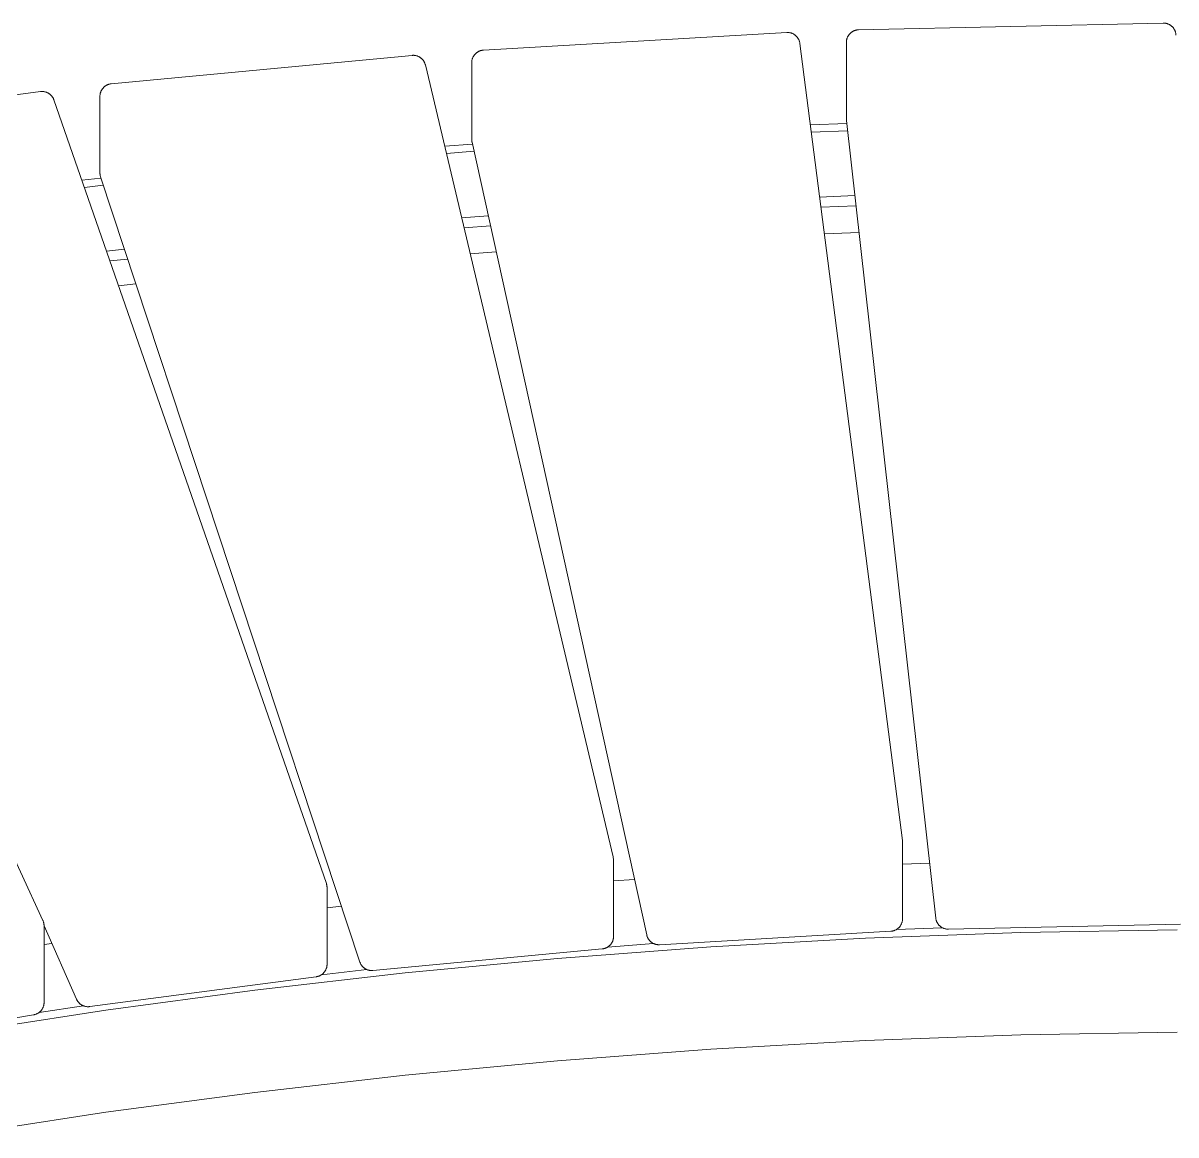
# Model space of a CAD drawing. Header units: inches. Extents: x -6 to 195, y -3 to 126.
# Drawn here: x 130.42 to 144.92, y 61.16 to 75.14 of the extents above; entities that cross this region are included whole.
import ezdxf

# ---------------------------------------------------------------- set-up
doc = ezdxf.new("R2010")
doc.units = ezdxf.units.IN
doc.layers.add('ZANO_R', color=7, linetype='Continuous', lineweight=0)

msp = doc.modelspace()

# ---------------------------------------------------------------- linework, layer by layer
at = {"layer": 'ZANO_R'}
for p, q in [((140.92492, 75.05999), (144.75497, 75.14494)), ((144.75497, 75.14494), (144.76043, 75.14496)), ((144.76043, 75.14496), (144.76589, 75.1448)), ((144.76589, 75.1448), (144.77135, 75.14445)), ((144.77135, 75.14445), (144.77678, 75.14391)), ((144.77678, 75.14391), (144.7822, 75.14318)), ((144.7822, 75.14318), (144.78758, 75.14226)), ((144.78758, 75.14226), (144.79293, 75.14116)), ((144.79293, 75.14116), (144.79824, 75.13987)), ((144.79824, 75.13987), (144.8035, 75.1384)), ((144.8035, 75.1384), (144.80871, 75.13674)), ((144.80871, 75.13674), (144.81386, 75.13491)), ((144.81386, 75.13491), (144.81894, 75.1329)), ((144.81894, 75.1329), (144.82395, 75.13071)), ((144.82395, 75.13071), (144.82887, 75.12836)), ((144.82887, 75.12836), (144.83372, 75.12583)), ((144.83372, 75.12583), (144.83847, 75.12314)), ((144.83847, 75.12314), (144.84313, 75.12028)), ((144.84313, 75.12028), (144.84768, 75.11726)), ((144.84768, 75.11726), (144.85213, 75.11409)), ((144.85213, 75.11409), (144.85647, 75.11076)), ((144.85647, 75.11076), (144.86068, 75.10729)), ((136.207, 74.80465), (140.0206, 75.02636)), ((140.0206, 75.02636), (140.02605, 75.02658)), ((140.02605, 75.02658), (140.03151, 75.02661)), ((140.03151, 75.02661), (140.03697, 75.02646)), ((140.03697, 75.02646), (140.04242, 75.02611)), ((140.04242, 75.02611), (140.04785, 75.02558)), ((140.04785, 75.02558), (140.05326, 75.02486)), ((140.05326, 75.02486), (140.05865, 75.02395)), ((140.05865, 75.02395), (140.064, 75.02285)), ((140.064, 75.02285), (140.0693, 75.02157)), ((140.0693, 75.02157), (140.07456, 75.02011)), ((140.07456, 75.02011), (140.07977, 75.01846)), ((140.07977, 75.01846), (140.08492, 75.01664)), ((140.08492, 75.01664), (140.09, 75.01464)), ((140.09, 75.01464), (140.095, 75.01246)), ((140.095, 75.01246), (140.09993, 75.01011)), ((140.09993, 75.01011), (140.10478, 75.0076)), ((140.10478, 75.0076), (140.10953, 75.00491)), ((140.10953, 75.00491), (140.11419, 75.00206)), ((140.11419, 75.00206), (140.11875, 74.99906)), ((140.11875, 74.99906), (140.1232, 74.99589)), ((140.1232, 74.99589), (140.12753, 74.99258)), ((140.12753, 74.99258), (140.13175, 74.98911)), ((140.13175, 74.98911), (140.13585, 74.9855)), ((140.13585, 74.9855), (140.13982, 74.98176)), ((140.13982, 74.98176), (140.14366, 74.97787)), ((140.14366, 74.97787), (140.14736, 74.97386)), ((140.14736, 74.97386), (140.15092, 74.96972)), ((140.15092, 74.96972), (140.15433, 74.96546)), ((140.78208, 74.96075), (140.78417, 74.96575)), ((140.78417, 74.96575), (140.78643, 74.97067)), ((140.78643, 74.97067), (140.78885, 74.97552)), ((140.78885, 74.97552), (140.79145, 74.98028)), ((140.79145, 74.98028), (140.7942, 74.98494)), ((140.7942, 74.98494), (140.79712, 74.98951)), ((140.79712, 74.98951), (140.80019, 74.99398)), ((140.80019, 74.99398), (140.80341, 74.99833)), ((140.80341, 74.99833), (140.80678, 75.00258)), ((140.80678, 75.00258), (140.81029, 75.0067)), ((140.81029, 75.0067), (140.81395, 75.01071)), ((140.81395, 75.01071), (140.81774, 75.01458)), ((140.81774, 75.01458), (140.82166, 75.01832)), ((140.82166, 75.01832), (140.8257, 75.02193)), ((140.8257, 75.02193), (140.82987, 75.02539)), ((140.82987, 75.02539), (140.83416, 75.02871)), ((140.83416, 75.02871), (140.83855, 75.03188)), ((140.83855, 75.03188), (140.84306, 75.03489)), ((140.84306, 75.03489), (140.84766, 75.03775)), ((140.84766, 75.03775), (140.85236, 75.04045)), ((140.85236, 75.04045), (140.85715, 75.04298)), ((140.85715, 75.04298), (140.86202, 75.04535)), ((140.86202, 75.04535), (140.86698, 75.04755)), ((140.86698, 75.04755), (140.872, 75.04958)), ((140.872, 75.04958), (140.87709, 75.05143)), ((140.87709, 75.05143), (140.88225, 75.05311)), ((140.88225, 75.05311), (140.88746, 75.05461)), ((140.88746, 75.05461), (140.89271, 75.05593)), ((140.89271, 75.05593), (140.89801, 75.05706)), ((140.89801, 75.05706), (140.90335, 75.05802)), ((140.90335, 75.05802), (140.90871, 75.05879)), ((140.90871, 75.05879), (140.9141, 75.05937)), ((140.9141, 75.05937), (140.9195, 75.05977)), ((140.9195, 75.05977), (140.92492, 75.05999)), ((144.86068, 75.10729), (144.86478, 75.10367)), ((144.86478, 75.10367), (144.86874, 75.09992)), ((144.86874, 75.09992), (144.87257, 75.09602)), ((144.87257, 75.09602), (144.87627, 75.092)), ((144.87627, 75.092), (144.87982, 75.08785)), ((144.87982, 75.08785), (144.88323, 75.08358)), ((144.88323, 75.08358), (144.88649, 75.07919)), ((144.88649, 75.07919), (144.88959, 75.0747)), ((144.88959, 75.0747), (144.89254, 75.0701)), ((144.89254, 75.0701), (144.89532, 75.0654)), ((144.89532, 75.0654), (144.89794, 75.0606)), ((144.89794, 75.0606), (144.9004, 75.05572)), ((144.9004, 75.05572), (144.90268, 75.05076)), ((144.90268, 75.05076), (144.90479, 75.04572)), ((144.90479, 75.04572), (144.90672, 75.0406)), ((144.90672, 75.0406), (144.90847, 75.03543)), ((144.90847, 75.03543), (144.91004, 75.0302)), ((144.91004, 75.0302), (144.91143, 75.02491)), ((144.91143, 75.02491), (144.91264, 75.01959)), ((144.91264, 75.01959), (144.91366, 75.01422)), ((144.91366, 75.01422), (144.91449, 75.00882)), ((144.91449, 75.00882), (144.91514, 75.00339)), ((144.91514, 75.00339), (144.91559, 74.99795)), ((144.91559, 74.99795), (144.91579, 74.99439)), ((144.91579, 74.99439), (144.91591, 74.99083)), ((140.15433, 74.96546), (140.15759, 74.96108)), ((140.15759, 74.96108), (140.1607, 74.95659)), ((140.1607, 74.95659), (140.16366, 74.952)), ((140.16366, 74.952), (140.16645, 74.94731)), ((140.16645, 74.94731), (140.16908, 74.94252)), ((140.16908, 74.94252), (140.17154, 74.93765)), ((140.17154, 74.93765), (140.17383, 74.93269)), ((140.17383, 74.93269), (140.17594, 74.92766)), ((140.17594, 74.92766), (140.17788, 74.92255)), ((140.17788, 74.92255), (140.17965, 74.91739)), ((140.17965, 74.91739), (140.18123, 74.91216)), ((140.18123, 74.91216), (140.18263, 74.90688)), ((140.18263, 74.90688), (140.18384, 74.90156)), ((140.18384, 74.90156), (140.18488, 74.8962)), ((140.18488, 74.8962), (140.18544, 74.89273)), ((140.18544, 74.89273), (140.18593, 74.88925)), ((140.18593, 74.88925), (141.47598, 64.86663)), ((140.77093, 74.90255), (140.77102, 74.90796)), ((140.77093, 73.93818), (140.77093, 74.90255)), ((140.77102, 74.90796), (140.7713, 74.91338)), ((140.7713, 74.91338), (140.77177, 74.91878)), ((140.77177, 74.91878), (140.77242, 74.92416)), ((140.77242, 74.92416), (140.77325, 74.92951)), ((140.77325, 74.92951), (140.77427, 74.93483)), ((140.77427, 74.93483), (140.77548, 74.94012)), ((140.77548, 74.94012), (140.77686, 74.94536)), ((140.77686, 74.94536), (140.77842, 74.95055)), ((140.77842, 74.95055), (140.78016, 74.95568)), ((140.78016, 74.95568), (140.78208, 74.96075)), ((131.52546, 74.38114), (135.30795, 74.73875)), ((135.30795, 74.73875), (135.31341, 74.73917)), ((135.31341, 74.73917), (135.31887, 74.7394)), ((135.31887, 74.7394), (135.32433, 74.73944)), ((135.32433, 74.73944), (135.3298, 74.73929)), ((135.3298, 74.73929), (135.33526, 74.73896)), ((135.33526, 74.73896), (135.3407, 74.73843)), ((135.3407, 74.73843), (135.34612, 74.73771)), ((135.34612, 74.73771), (135.35151, 74.73681)), ((135.35151, 74.73681), (135.35687, 74.73572)), ((135.35687, 74.73572), (135.36218, 74.73444)), ((135.36218, 74.73444), (135.36745, 74.73298)), ((135.36745, 74.73298), (135.37267, 74.73134)), ((135.37267, 74.73134), (135.37782, 74.72952)), ((135.37782, 74.72952), (135.38291, 74.72752)), ((135.38291, 74.72752), (135.38792, 74.72534)), ((135.38792, 74.72534), (135.39286, 74.723)), ((135.39286, 74.723), (135.39771, 74.72048)), ((135.39771, 74.72048), (135.40248, 74.71779)), ((135.40248, 74.71779), (135.40714, 74.71495)), ((135.40714, 74.71495), (135.41171, 74.71194)), ((135.41171, 74.71194), (135.41617, 74.70877)), ((135.41617, 74.70877), (135.42051, 74.70545)), ((135.42051, 74.70545), (135.42474, 74.70199)), ((135.42474, 74.70199), (135.42884, 74.69838)), ((135.42884, 74.69838), (135.43282, 74.69462)), ((135.43282, 74.69462), (135.43666, 74.69074)), ((135.43666, 74.69074), (135.44037, 74.68672)), ((135.44037, 74.68672), (135.44393, 74.68257)), ((135.44393, 74.68257), (135.44735, 74.67831)), ((135.44735, 74.67831), (135.45062, 74.67393)), ((136.06098, 74.67437), (136.062, 74.67969)), ((136.062, 74.67969), (136.0632, 74.68497)), ((136.0632, 74.68497), (136.06458, 74.69021)), ((136.06458, 74.69021), (136.06614, 74.69539)), ((136.06614, 74.69539), (136.06788, 74.70052)), ((136.06788, 74.70052), (136.06979, 74.70558)), ((136.06979, 74.70558), (136.07188, 74.71058)), ((136.07188, 74.71058), (136.07413, 74.7155)), ((136.07413, 74.7155), (136.07655, 74.72034)), ((136.07655, 74.72034), (136.07914, 74.7251)), ((136.07914, 74.7251), (136.08189, 74.72976)), ((136.08189, 74.72976), (136.0848, 74.73433)), ((136.0848, 74.73433), (136.08787, 74.73879)), ((136.08787, 74.73879), (136.09108, 74.74314)), ((136.09108, 74.74314), (136.09445, 74.74739)), ((136.09445, 74.74739), (136.09795, 74.75151)), ((136.09795, 74.75151), (136.1016, 74.75551)), ((136.1016, 74.75551), (136.10538, 74.75938)), ((136.10538, 74.75938), (136.1093, 74.76313)), ((136.1093, 74.76313), (136.11334, 74.76673)), ((136.11334, 74.76673), (136.1175, 74.77019)), ((136.1175, 74.77019), (136.12178, 74.77351)), ((136.12178, 74.77351), (136.12617, 74.77668)), ((136.12617, 74.77668), (136.13066, 74.7797)), ((136.13066, 74.7797), (136.13526, 74.78256)), ((136.13526, 74.78256), (136.13995, 74.78526)), ((136.13995, 74.78526), (136.14473, 74.78779)), ((136.14473, 74.78779), (136.1496, 74.79017)), ((136.1496, 74.79017), (136.15455, 74.79237)), ((136.15455, 74.79237), (136.15956, 74.7944)), ((136.15956, 74.7944), (136.16465, 74.79626)), ((136.16465, 74.79626), (136.16979, 74.79794)), ((136.16979, 74.79794), (136.175, 74.79945)), ((136.175, 74.79945), (136.18025, 74.80077)), ((136.18025, 74.80077), (136.18554, 74.80191)), ((136.18554, 74.80191), (136.19086, 74.80287)), ((136.19086, 74.80287), (136.19622, 74.80365)), ((136.19622, 74.80365), (136.2016, 74.80424)), ((136.2016, 74.80424), (136.207, 74.80465)), ((135.45062, 74.67393), (135.45374, 74.66943)), ((135.45374, 74.66943), (135.45669, 74.66483)), ((135.45669, 74.66483), (135.45949, 74.66014)), ((135.45949, 74.66014), (135.46212, 74.65534)), ((135.46212, 74.65534), (135.46458, 74.65046)), ((135.46458, 74.65046), (135.46688, 74.6455)), ((135.46688, 74.6455), (135.46899, 74.64046)), ((135.46899, 74.64046), (135.47094, 74.63535)), ((135.47094, 74.63535), (135.4727, 74.63017)), ((135.4727, 74.63017), (135.47428, 74.62494)), ((135.47428, 74.62494), (135.476, 74.61832)), ((135.476, 74.61832), (137.83848, 64.66106)), ((136.05866, 74.64744), (136.05876, 74.65285)), ((136.05866, 73.68307), (136.05866, 74.64744)), ((136.05876, 74.65285), (136.05903, 74.65826)), ((136.05903, 74.65826), (136.0595, 74.66365)), ((136.0595, 74.66365), (136.06015, 74.66902)), ((136.06015, 74.66902), (136.06098, 74.67437)), ((126.8982, 73.79106), (130.63509, 74.28321)), ((130.63509, 74.28321), (130.64054, 74.28383)), ((130.64054, 74.28383), (130.64602, 74.28426)), ((130.64602, 74.28426), (130.65151, 74.2845)), ((130.65151, 74.2845), (130.657, 74.28455)), ((130.657, 74.28455), (130.66249, 74.28441)), ((130.66249, 74.28441), (130.66797, 74.28408)), ((130.66797, 74.28408), (130.67344, 74.28355)), ((130.67344, 74.28355), (130.67889, 74.28283)), ((130.67889, 74.28283), (130.6843, 74.28193)), ((130.6843, 74.28193), (130.68969, 74.28084)), ((130.68969, 74.28084), (130.69503, 74.27956)), ((130.69503, 74.27956), (130.70032, 74.27809)), ((130.70032, 74.27809), (130.70556, 74.27644)), ((130.70556, 74.27644), (130.71074, 74.27461)), ((130.71074, 74.27461), (130.71585, 74.2726)), ((130.71585, 74.2726), (130.72089, 74.27041)), ((130.72089, 74.27041), (130.72585, 74.26805)), ((130.72585, 74.26805), (130.73072, 74.26551)), ((130.73072, 74.26551), (130.7355, 74.26281)), ((130.7355, 74.26281), (130.74019, 74.25994)), ((130.74019, 74.25994), (130.74477, 74.25691)), ((130.74477, 74.25691), (130.74924, 74.25373)), ((130.74924, 74.25373), (130.7536, 74.25039)), ((130.7536, 74.25039), (130.75784, 74.2469)), ((130.75784, 74.2469), (130.76196, 74.24326)), ((130.76196, 74.24326), (130.76595, 74.23948)), ((131.38363, 74.24055), (131.38428, 74.24592)), ((131.38428, 74.24592), (131.38511, 74.25126)), ((131.38511, 74.25126), (131.38613, 74.25657)), ((131.38613, 74.25657), (131.38733, 74.26184)), ((131.38733, 74.26184), (131.3887, 74.26707)), ((131.3887, 74.26707), (131.39026, 74.27225)), ((131.39026, 74.27225), (131.39199, 74.27737)), ((131.39199, 74.27737), (131.3939, 74.28243)), ((131.3939, 74.28243), (131.39598, 74.28742)), ((131.39598, 74.28742), (131.39823, 74.29234)), ((131.39823, 74.29234), (131.40065, 74.29718)), ((131.40065, 74.29718), (131.40323, 74.30193)), ((131.40323, 74.30193), (131.40597, 74.30659)), ((131.40597, 74.30659), (131.40888, 74.31115)), ((131.40888, 74.31115), (131.41193, 74.31561)), ((131.41193, 74.31561), (131.41514, 74.31996)), ((131.41514, 74.31996), (131.4185, 74.3242)), ((131.4185, 74.3242), (131.422, 74.32832)), ((131.422, 74.32832), (131.42564, 74.33232)), ((131.42564, 74.33232), (131.42941, 74.3362)), ((131.42941, 74.3362), (131.43332, 74.33994)), ((131.43332, 74.33994), (131.43735, 74.34354)), ((131.43735, 74.34354), (131.4415, 74.347)), ((131.4415, 74.347), (131.44577, 74.35032)), ((131.44577, 74.35032), (131.45015, 74.35349)), ((131.45015, 74.35349), (131.45464, 74.35651)), ((131.45464, 74.35651), (131.45922, 74.35937)), ((131.45922, 74.35937), (131.46391, 74.36208)), ((131.46391, 74.36208), (131.46868, 74.36462)), ((131.46868, 74.36462), (131.47354, 74.36699)), ((131.47354, 74.36699), (131.47847, 74.3692)), ((131.47847, 74.3692), (131.48348, 74.37124)), ((131.48348, 74.37124), (131.48856, 74.3731)), ((131.48856, 74.3731), (131.4937, 74.37479)), ((131.4937, 74.37479), (131.49889, 74.3763)), ((131.49889, 74.3763), (131.50413, 74.37763)), ((131.50413, 74.37763), (131.50941, 74.37878)), ((131.50941, 74.37878), (131.51473, 74.37975)), ((131.51473, 74.37975), (131.52008, 74.38053)), ((131.52008, 74.38053), (131.52546, 74.38114)), ((130.76595, 74.23948), (130.7698, 74.23557)), ((130.7698, 74.23557), (130.77351, 74.23152)), ((130.77351, 74.23152), (130.77709, 74.22734)), ((130.77709, 74.22734), (130.78051, 74.22305)), ((130.78051, 74.22305), (130.78378, 74.21864)), ((130.78378, 74.21864), (130.78689, 74.21411)), ((130.78689, 74.21411), (130.78985, 74.20948)), ((130.78985, 74.20948), (130.79264, 74.20475)), ((130.79264, 74.20475), (130.79527, 74.19993)), ((130.79527, 74.19993), (130.79772, 74.19501)), ((130.79772, 74.19501), (130.80001, 74.19002)), ((130.80001, 74.19002), (130.80211, 74.18495)), ((130.80211, 74.18495), (130.8044, 74.17879)), ((130.8044, 74.17879), (134.23023, 64.32509)), ((131.3828, 74.22435), (131.38289, 74.22976)), ((131.3828, 73.25999), (131.3828, 74.22435)), ((131.38289, 74.22976), (131.38317, 74.23516)), ((131.38317, 74.23516), (131.38363, 74.24055)), ((140.31784, 73.8644), (140.77621, 73.88226)), ((140.77101, 73.93295), (140.77093, 73.93818)), ((140.77128, 73.92772), (140.77101, 73.93295)), ((140.77155, 73.92418), (140.77128, 73.92772)), ((140.77191, 73.92065), (140.77155, 73.92418)), ((141.89526, 63.89135), (140.77191, 73.92065)), ((136.05876, 73.67763), (136.05866, 73.68307)), ((136.05904, 73.6722), (136.05876, 73.67763)), ((136.05951, 73.66678), (136.05904, 73.6722)), ((136.06016, 73.66138), (136.05951, 73.66678)), ((136.061, 73.65601), (136.06016, 73.66138)), ((140.32951, 73.77373), (140.78637, 73.79153)), ((126.18929, 73.57213), (130.66534, 63.8598)), ((135.71848, 73.59634), (136.06824, 73.62244)), ((135.73985, 73.50626), (136.08812, 73.53224)), ((136.06164, 73.65259), (136.061, 73.65601)), ((136.06235, 73.64918), (136.06164, 73.65259)), ((138.25917, 63.67928), (136.06235, 73.64918)), ((131.38289, 73.25455), (131.3828, 73.25999)), ((131.38317, 73.24912), (131.38289, 73.25455)), ((131.38364, 73.2437), (131.38317, 73.24912)), ((131.3843, 73.2383), (131.38364, 73.2437)), ((131.38514, 73.23292), (131.3843, 73.2383)), ((131.38617, 73.22758), (131.38514, 73.23292)), ((131.38738, 73.22228), (131.38617, 73.22758)), ((131.15565, 73.16847), (131.39587, 73.19509)), ((131.18665, 73.07933), (131.42538, 73.10578)), ((131.38878, 73.21702), (131.38738, 73.22228)), ((131.38973, 73.21379), (131.38878, 73.21702)), ((131.39075, 73.21058), (131.38973, 73.21379)), ((134.6526, 63.33835), (131.39075, 73.21058)), ((140.43455, 72.95768), (140.87783, 72.97495)), ((140.89217, 72.8469), (140.45101, 72.82977)), ((135.93221, 72.69553), (136.26698, 72.72049)), ((136.29487, 72.59395), (135.96218, 72.56922)), ((140.9298, 72.51097), (140.49416, 72.49451)), ((131.46559, 72.27702), (131.69096, 72.30198)), ((136.36701, 72.26655), (136.03961, 72.24286)), ((131.73196, 72.1779), (131.50862, 72.15324)), ((131.83555, 71.86435), (131.61722, 71.84089)), ((141.47598, 64.86663), (141.47654, 64.86163)), ((141.47654, 64.86163), (141.47694, 64.8566)), ((141.47694, 64.8566), (141.47718, 64.85157)), ((141.47718, 64.85157), (141.47726, 64.84653)), ((141.47726, 64.84653), (141.47726, 63.88216)), ((137.83848, 64.66106), (137.84273, 64.62471)), ((137.84273, 64.62471), (137.84273, 63.66034)), ((141.81787, 64.58225), (141.47726, 64.56902)), ((134.23023, 64.32509), (134.23188, 64.32009)), ((134.23188, 64.32009), (134.23336, 64.31503)), ((134.23336, 64.31503), (134.23467, 64.30993)), ((134.23467, 64.30993), (134.2358, 64.30478)), ((134.2358, 64.30478), (134.23677, 64.2996)), ((134.23677, 64.2996), (134.23756, 64.29439)), ((134.23756, 64.29439), (134.23817, 64.28916)), ((134.23817, 64.28916), (134.23861, 64.28391)), ((134.23861, 64.28391), (134.23888, 64.27865)), ((134.23888, 64.27865), (134.23897, 64.27338)), ((134.23897, 64.27338), (134.23897, 63.30901)), ((138.10532, 64.37751), (137.84273, 64.35795)), ((134.42053, 64.04073), (134.23897, 64.02063)), ((130.66534, 63.8598), (130.66745, 63.85502)), ((130.66745, 63.85502), (130.6694, 63.85016)), ((130.6694, 63.85016), (130.67118, 63.84525)), ((130.67118, 63.84525), (130.67281, 63.84027)), ((130.67281, 63.84027), (130.67427, 63.83525)), ((130.67427, 63.83525), (130.67556, 63.83018)), ((130.67556, 63.83018), (130.67668, 63.82507)), ((130.67668, 63.82507), (130.67763, 63.81993)), ((130.67763, 63.81993), (130.67841, 63.81475)), ((130.67841, 63.81475), (130.67901, 63.80956)), ((130.67901, 63.80956), (130.67945, 63.80435)), ((130.67945, 63.80435), (130.67971, 63.79912)), ((141.45678, 63.8045), (141.45403, 63.79984)), ((141.45937, 63.80926), (141.45678, 63.8045)), ((141.46179, 63.8141), (141.45937, 63.80926)), ((141.46405, 63.81902), (141.46179, 63.8141)), ((141.46614, 63.82402), (141.46405, 63.81902)), ((141.46805, 63.82908), (141.46614, 63.82402)), ((141.46979, 63.83421), (141.46805, 63.82908)), ((141.47134, 63.83939), (141.46979, 63.83421)), ((141.47273, 63.84463), (141.47134, 63.83939)), ((141.47393, 63.84991), (141.47273, 63.84463)), ((141.47494, 63.85522), (141.47393, 63.84991)), ((141.47578, 63.86057), (141.47494, 63.85522)), ((141.47643, 63.86595), (141.47578, 63.86057)), ((141.47689, 63.87134), (141.47643, 63.86595)), ((141.47717, 63.87675), (141.47689, 63.87134)), ((141.47726, 63.88216), (141.47717, 63.87675)), ((141.89595, 63.88597), (141.89526, 63.89135)), ((141.89683, 63.88061), (141.89595, 63.88597)), ((141.8979, 63.8753), (141.89683, 63.88061)), ((141.89915, 63.87002), (141.8979, 63.8753)), ((141.90058, 63.86478), (141.89915, 63.87002)), ((141.90219, 63.8596), (141.90058, 63.86478)), ((141.90397, 63.85448), (141.90219, 63.8596)), ((141.90593, 63.84942), (141.90397, 63.85448)), ((141.90807, 63.84443), (141.90593, 63.84942)), ((141.91037, 63.83952), (141.90807, 63.84443)), ((141.91285, 63.83469), (141.91037, 63.83952)), ((141.91548, 63.82995), (141.91285, 63.83469)), ((141.91828, 63.8253), (141.91548, 63.82995)), ((141.92124, 63.82076), (141.91828, 63.8253)), ((141.92435, 63.81631), (141.92124, 63.82076)), ((141.92762, 63.81198), (141.92435, 63.81631)), ((141.93103, 63.80776), (141.92762, 63.81198)), ((141.93458, 63.80366), (141.93103, 63.80776)), ((141.93828, 63.79969), (141.93458, 63.80366)), ((144.97462, 63.81619), (142.05525, 63.75144)), ((130.67971, 63.79912), (130.67979, 63.79389)), ((130.67979, 63.79389), (130.67979, 62.82952)), ((131.08915, 62.87008), (130.6798, 63.79389)), ((137.84273, 63.66034), (137.84264, 63.65493)), ((138.26042, 63.67401), (138.25917, 63.67928)), ((138.26186, 63.66878), (138.26042, 63.67401)), ((138.26348, 63.6636), (138.26186, 63.66878)), ((138.26528, 63.65849), (138.26348, 63.6636)), ((138.26725, 63.65343), (138.26528, 63.65849)), ((141.32892, 63.72495), (138.4221, 63.55596)), ((141.01205, 63.63711), (142.96695, 63.70849)), ((141.33432, 63.72535), (141.32892, 63.72495)), ((141.3397, 63.72595), (141.33432, 63.72535)), ((141.34506, 63.72672), (141.3397, 63.72595)), ((141.35039, 63.72769), (141.34506, 63.72672)), ((141.35568, 63.72883), (141.35039, 63.72769)), ((141.36093, 63.73015), (141.35568, 63.72883)), ((141.36613, 63.73166), (141.36093, 63.73015)), ((141.37128, 63.73334), (141.36613, 63.73166)), ((141.37636, 63.7352), (141.37128, 63.73334)), ((141.38138, 63.73723), (141.37636, 63.7352)), ((141.38633, 63.73943), (141.38138, 63.73723)), ((141.39119, 63.7418), (141.38633, 63.73943)), ((141.39598, 63.74434), (141.39119, 63.7418)), ((141.40067, 63.74704), (141.39598, 63.74434)), ((141.39777, 63.74535), (141.98078, 63.7683)), ((141.40526, 63.7499), (141.40067, 63.74704)), ((141.40976, 63.75292), (141.40526, 63.7499)), ((141.41415, 63.75609), (141.40976, 63.75292)), ((141.41843, 63.75941), (141.41415, 63.75609)), ((141.42259, 63.76287), (141.41843, 63.75941)), ((141.42663, 63.76647), (141.42259, 63.76287)), ((141.43054, 63.77021), (141.42663, 63.76647)), ((141.43432, 63.77409), (141.43054, 63.77021)), ((141.43797, 63.77809), (141.43432, 63.77409)), ((141.44148, 63.78221), (141.43797, 63.77809)), ((141.44484, 63.78645), (141.44148, 63.78221)), ((141.44806, 63.79081), (141.44484, 63.78645)), ((141.45112, 63.79527), (141.44806, 63.79081)), ((141.45403, 63.79984), (141.45112, 63.79527)), ((141.94211, 63.79584), (141.93828, 63.79969)), ((141.94606, 63.79213), (141.94211, 63.79584)), ((141.95015, 63.78856), (141.94606, 63.79213)), ((141.95435, 63.78513), (141.95015, 63.78856)), ((141.95867, 63.78185), (141.95435, 63.78513)), ((141.9631, 63.77872), (141.95867, 63.78185)), ((141.96764, 63.77575), (141.9631, 63.77872)), ((141.97227, 63.77293), (141.96764, 63.77575)), ((141.977, 63.77027), (141.97227, 63.77293)), ((141.98182, 63.76778), (141.977, 63.77027)), ((141.98672, 63.76545), (141.98182, 63.76778)), ((141.9917, 63.7633), (141.98672, 63.76545)), ((141.99675, 63.76132), (141.9917, 63.7633)), ((142.00187, 63.75951), (141.99675, 63.76132)), ((142.00704, 63.75788), (142.00187, 63.75951)), ((142.01227, 63.75643), (142.00704, 63.75788)), ((142.01755, 63.75516), (142.01227, 63.75643)), ((142.02286, 63.75407), (142.01755, 63.75516)), ((142.02821, 63.75317), (142.02286, 63.75407)), ((142.03359, 63.75245), (142.02821, 63.75317)), ((142.03899, 63.75192), (142.03359, 63.75245)), ((142.0444, 63.75157), (142.03899, 63.75192)), ((142.04982, 63.75141), (142.0444, 63.75157)), ((142.05525, 63.75144), (142.04982, 63.75141)), ((142.96695, 63.70849), (144.92925, 63.74228)), ((130.77765, 63.57307), (130.67979, 63.55861)), ((137.13723, 63.3833), (139.06777, 63.52854)), ((137.73697, 63.51159), (137.73184, 63.50991)), ((137.74205, 63.51346), (137.73697, 63.51159)), ((137.74706, 63.51549), (137.74205, 63.51346)), ((137.75199, 63.5177), (137.74706, 63.51549)), ((137.75685, 63.52008), (137.75199, 63.5177)), ((137.76162, 63.52262), (137.75685, 63.52008)), ((137.76631, 63.52532), (137.76162, 63.52262)), ((137.7709, 63.52818), (137.76631, 63.52532)), ((137.76854, 63.52669), (138.34668, 63.57032)), ((137.77538, 63.5312), (137.7709, 63.52818)), ((137.77976, 63.53437), (137.77538, 63.5312)), ((137.78403, 63.53769), (137.77976, 63.53437)), ((137.78818, 63.54115), (137.78403, 63.53769)), ((137.79221, 63.54476), (137.78818, 63.54115)), ((137.79612, 63.5485), (137.79221, 63.54476)), ((137.79989, 63.55237), (137.79612, 63.5485)), ((137.80353, 63.55637), (137.79989, 63.55237)), ((137.80703, 63.56049), (137.80353, 63.55637)), ((137.81039, 63.56473), (137.80703, 63.56049)), ((137.8136, 63.56908), (137.81039, 63.56473)), ((137.81665, 63.57354), (137.8136, 63.56908)), ((137.81956, 63.57811), (137.81665, 63.57354)), ((137.8223, 63.58277), (137.81956, 63.57811)), ((137.82488, 63.58752), (137.8223, 63.58277)), ((137.8273, 63.59235), (137.82488, 63.58752)), ((137.82955, 63.59727), (137.8273, 63.59235)), ((137.83163, 63.60226), (137.82955, 63.59727)), ((137.83354, 63.60732), (137.83163, 63.60226)), ((137.83527, 63.61244), (137.83354, 63.60732)), ((137.83683, 63.61762), (137.83527, 63.61244)), ((137.83821, 63.62285), (137.83683, 63.61762)), ((137.8394, 63.62812), (137.83821, 63.62285)), ((137.84042, 63.63343), (137.8394, 63.62812)), ((137.84125, 63.63878), (137.84042, 63.63343)), ((137.8419, 63.64415), (137.84125, 63.63878)), ((137.84236, 63.64953), (137.8419, 63.64415)), ((137.84264, 63.65493), (137.84236, 63.64953)), ((138.26939, 63.64845), (138.26725, 63.65343)), ((138.2717, 63.64355), (138.26939, 63.64845)), ((138.27418, 63.63873), (138.2717, 63.64355)), ((138.27683, 63.63399), (138.27418, 63.63873)), ((138.27964, 63.62935), (138.27683, 63.63399)), ((138.2826, 63.62481), (138.27964, 63.62935)), ((138.28572, 63.62037), (138.2826, 63.62481)), ((138.28899, 63.61605), (138.28572, 63.62037)), ((138.29241, 63.61184), (138.28899, 63.61605)), ((138.29597, 63.60775), (138.29241, 63.61184)), ((138.29967, 63.60378), (138.29597, 63.60775)), ((138.3035, 63.59995), (138.29967, 63.60378)), ((138.30747, 63.59624), (138.3035, 63.59995)), ((138.31156, 63.59268), (138.30747, 63.59624)), ((138.31576, 63.58926), (138.31156, 63.59268)), ((138.32009, 63.58599), (138.31576, 63.58926)), ((138.32452, 63.58287), (138.32009, 63.58599)), ((138.32906, 63.5799), (138.32452, 63.58287)), ((138.3337, 63.57709), (138.32906, 63.5799)), ((138.33843, 63.57444), (138.3337, 63.57709)), ((138.34325, 63.57196), (138.33843, 63.57444)), ((138.34816, 63.56964), (138.34325, 63.57196)), ((138.35314, 63.56749), (138.34816, 63.56964)), ((138.35819, 63.56552), (138.35314, 63.56749)), ((138.36331, 63.56372), (138.35819, 63.56552)), ((138.36848, 63.5621), (138.36331, 63.56372)), ((138.37371, 63.56066), (138.36848, 63.5621)), ((138.37898, 63.5594), (138.37371, 63.56066)), ((138.3843, 63.55832), (138.37898, 63.5594)), ((138.38965, 63.55743), (138.3843, 63.55832)), ((138.39502, 63.55672), (138.38965, 63.55743)), ((138.40042, 63.55619), (138.39502, 63.55672)), ((138.40583, 63.55585), (138.40042, 63.55619)), ((138.41126, 63.5557), (138.40583, 63.55585)), ((138.41668, 63.55573), (138.41126, 63.5557)), ((138.4221, 63.55596), (138.41668, 63.55573)), ((139.06777, 63.52854), (141.01205, 63.63711)), ((137.70008, 63.50356), (134.81695, 63.23097)), ((135.22348, 63.20203), (137.13723, 63.3833)), ((137.70545, 63.50416), (137.70008, 63.50356)), ((137.7108, 63.50495), (137.70545, 63.50416)), ((137.71612, 63.50591), (137.7108, 63.50495)), ((137.7214, 63.50706), (137.71612, 63.50591)), ((137.72664, 63.5084), (137.7214, 63.50706)), ((137.73184, 63.50991), (137.72664, 63.5084)), ((134.17025, 63.17893), (134.74041, 63.24287)), ((134.21297, 63.22234), (134.20992, 63.21788)), ((134.21586, 63.2269), (134.21297, 63.22234)), ((134.2186, 63.23155), (134.21586, 63.2269)), ((134.22117, 63.2363), (134.2186, 63.23155)), ((134.22358, 63.24113), (134.22117, 63.2363)), ((134.22583, 63.24604), (134.22358, 63.24113)), ((134.2279, 63.25102), (134.22583, 63.24604)), ((134.2298, 63.25607), (134.2279, 63.25102)), ((134.23153, 63.26119), (134.2298, 63.25607)), ((134.23308, 63.26636), (134.23153, 63.26119)), ((134.23445, 63.27158), (134.23308, 63.26636)), ((134.23565, 63.27685), (134.23445, 63.27158)), ((134.23666, 63.28215), (134.23565, 63.27685)), ((134.23749, 63.28748), (134.23666, 63.28215)), ((134.23813, 63.29284), (134.23749, 63.28748)), ((134.2386, 63.29822), (134.23813, 63.29284)), ((134.23887, 63.30361), (134.2386, 63.29822)), ((134.23897, 63.30901), (134.23887, 63.30361)), ((134.65439, 63.33322), (134.6526, 63.33835)), ((134.65636, 63.32815), (134.65439, 63.33322)), ((134.6585, 63.32316), (134.65636, 63.32815)), ((134.66082, 63.31824), (134.6585, 63.32316)), ((134.6633, 63.31341), (134.66082, 63.31824)), ((134.66595, 63.30866), (134.6633, 63.31341)), ((134.66876, 63.30401), (134.66595, 63.30866)), ((134.67173, 63.29946), (134.66876, 63.30401)), ((134.67485, 63.29501), (134.67173, 63.29946)), ((134.67813, 63.29068), (134.67485, 63.29501)), ((134.68155, 63.28646), (134.67813, 63.29068)), ((134.68512, 63.28236), (134.68155, 63.28646)), ((134.68883, 63.27838), (134.68512, 63.28236)), ((134.69267, 63.27454), (134.68883, 63.27838)), ((134.69664, 63.27083), (134.69267, 63.27454)), ((134.70074, 63.26726), (134.69664, 63.27083)), ((134.70495, 63.26383), (134.70074, 63.26726)), ((134.70929, 63.26055), (134.70495, 63.26383)), ((134.71373, 63.25742), (134.70929, 63.26055)), ((134.71828, 63.25445), (134.71373, 63.25742)), ((134.72293, 63.25164), (134.71828, 63.25445)), ((134.72768, 63.24899), (134.72293, 63.25164)), ((134.73251, 63.2465), (134.72768, 63.24899)), ((134.73742, 63.24418), (134.73251, 63.2465)), ((134.74242, 63.24203), (134.73742, 63.24418)), ((134.74748, 63.24006), (134.74242, 63.24203)), ((134.75261, 63.23826), (134.74748, 63.24006)), ((134.7578, 63.23664), (134.75261, 63.23826)), ((134.76304, 63.2352), (134.7578, 63.23664)), ((134.76832, 63.23395), (134.76304, 63.2352)), ((134.77365, 63.23287), (134.76832, 63.23395)), ((134.77901, 63.23198), (134.77365, 63.23287)), ((134.7844, 63.23128), (134.77901, 63.23198)), ((134.78981, 63.23076), (134.7844, 63.23128)), ((134.79524, 63.23043), (134.78981, 63.23076)), ((134.80067, 63.23028), (134.79524, 63.23043)), ((134.8061, 63.23033), (134.80067, 63.23028)), ((134.81153, 63.23056), (134.8061, 63.23033)), ((134.81695, 63.23097), (134.81153, 63.23056)), ((134.10205, 63.15288), (131.25369, 62.77775)), ((133.32946, 62.98547), (135.22348, 63.20203)), ((134.10739, 63.15368), (134.10205, 63.15288)), ((134.1127, 63.15465), (134.10739, 63.15368)), ((134.11797, 63.15581), (134.1127, 63.15465)), ((134.1232, 63.15716), (134.11797, 63.15581)), ((134.12838, 63.15867), (134.1232, 63.15716)), ((134.1335, 63.16037), (134.12838, 63.15867)), ((134.13857, 63.16224), (134.1335, 63.16037)), ((134.14357, 63.16428), (134.13857, 63.16224)), ((134.14849, 63.1665), (134.14357, 63.16428)), ((134.15334, 63.16888), (134.14849, 63.1665)), ((134.1581, 63.17142), (134.15334, 63.16888)), ((134.16277, 63.17413), (134.1581, 63.17142)), ((134.16734, 63.17699), (134.16277, 63.17413)), ((134.17182, 63.18001), (134.16734, 63.17699)), ((134.17619, 63.18319), (134.17182, 63.18001)), ((134.18044, 63.18651), (134.17619, 63.18319)), ((134.18458, 63.18997), (134.18044, 63.18651)), ((134.1886, 63.19357), (134.18458, 63.18997)), ((134.1925, 63.19731), (134.1886, 63.19357)), ((134.19626, 63.20118), (134.1925, 63.19731)), ((134.19989, 63.20518), (134.19626, 63.20118)), ((134.20338, 63.2093), (134.19989, 63.20518)), ((134.20672, 63.21354), (134.20338, 63.2093)), ((134.20992, 63.21788), (134.20672, 63.21354)), ((131.45799, 62.73447), (133.32946, 62.98547)), ((130.61673, 62.70348), (131.17582, 62.7872)), ((130.67393, 62.78696), (130.67239, 62.7818)), ((130.6753, 62.79217), (130.67393, 62.78696)), ((130.67649, 62.79743), (130.6753, 62.79217)), ((130.6775, 62.80272), (130.67649, 62.79743)), ((130.67832, 62.80804), (130.6775, 62.80272)), ((130.67897, 62.81339), (130.67832, 62.80804)), ((130.67943, 62.81876), (130.67897, 62.81339)), ((130.6797, 62.82414), (130.67943, 62.81876)), ((130.67979, 62.82952), (130.6797, 62.82414)), ((131.09145, 62.86512), (131.08915, 62.87008)), ((131.09392, 62.86025), (131.09145, 62.86512)), ((131.09656, 62.85546), (131.09392, 62.86025)), ((131.09937, 62.85077), (131.09656, 62.85546)), ((131.10233, 62.84617), (131.09937, 62.85077)), ((131.10546, 62.84168), (131.10233, 62.84617)), ((131.10873, 62.83731), (131.10546, 62.84168)), ((131.11216, 62.83305), (131.10873, 62.83731)), ((131.11573, 62.82891), (131.11216, 62.83305)), ((131.11945, 62.8249), (131.11573, 62.82891)), ((131.1233, 62.82102), (131.11945, 62.8249)), ((131.12728, 62.81727), (131.1233, 62.82102)), ((131.1314, 62.81367), (131.12728, 62.81727)), ((131.13563, 62.81021), (131.1314, 62.81367)), ((131.13998, 62.8069), (131.13563, 62.81021)), ((131.14445, 62.80374), (131.13998, 62.8069)), ((131.14902, 62.80074), (131.14445, 62.80374)), ((131.15369, 62.7979), (131.14902, 62.80074)), ((131.15846, 62.79523), (131.15369, 62.7979)), ((131.16331, 62.79272), (131.15846, 62.79523)), ((131.16826, 62.79038), (131.16331, 62.79272)), ((131.17328, 62.78822), (131.16826, 62.79038)), ((131.17837, 62.78623), (131.17328, 62.78822)), ((131.18353, 62.78441), (131.17837, 62.78623)), ((130.5487, 62.67427), (127.74603, 62.19803)), ((129.61178, 62.44996), (131.45799, 62.73447)), ((130.55399, 62.67526), (130.5487, 62.67427)), ((130.55925, 62.67644), (130.55399, 62.67526)), ((130.56446, 62.67779), (130.55925, 62.67644)), ((130.56963, 62.67932), (130.56446, 62.67779)), ((130.57473, 62.68102), (130.56963, 62.67932)), ((130.57978, 62.6829), (130.57473, 62.68102)), ((130.58476, 62.68496), (130.57978, 62.6829)), ((130.58967, 62.68718), (130.58476, 62.68496)), ((130.5945, 62.68956), (130.58967, 62.68718)), ((130.59924, 62.69211), (130.5945, 62.68956)), ((130.6039, 62.69482), (130.59924, 62.69211)), ((130.60846, 62.69769), (130.6039, 62.69482)), ((130.61292, 62.70072), (130.60846, 62.69769)), ((130.61727, 62.70389), (130.61292, 62.70072)), ((130.62151, 62.70721), (130.61727, 62.70389)), ((130.62563, 62.71068), (130.62151, 62.70721)), ((130.62964, 62.71428), (130.62563, 62.71068)), ((130.63352, 62.71802), (130.62964, 62.71428)), ((130.63727, 62.72189), (130.63352, 62.71802)), ((130.64088, 62.72588), (130.63727, 62.72189)), ((130.64436, 62.73), (130.64088, 62.72588)), ((130.64769, 62.73423), (130.64436, 62.73)), ((130.65087, 62.73857), (130.64769, 62.73423)), ((130.65391, 62.74302), (130.65087, 62.73857)), ((130.65679, 62.74757), (130.65391, 62.74302)), ((130.65951, 62.75222), (130.65679, 62.74757)), ((130.66208, 62.75696), (130.65951, 62.75222)), ((130.66448, 62.76178), (130.66208, 62.75696)), ((130.66671, 62.76668), (130.66448, 62.76178)), ((130.66878, 62.77166), (130.66671, 62.76668)), ((130.67067, 62.7767), (130.66878, 62.77166)), ((130.67239, 62.7818), (130.67067, 62.7767)), ((131.18875, 62.78278), (131.18353, 62.78441)), ((131.19402, 62.78133), (131.18875, 62.78278)), ((131.19934, 62.78007), (131.19402, 62.78133)), ((131.2047, 62.77899), (131.19934, 62.78007)), ((131.21009, 62.77809), (131.2047, 62.77899)), ((131.21551, 62.77739), (131.21009, 62.77809)), ((131.22096, 62.77687), (131.21551, 62.77739)), ((131.22641, 62.77654), (131.22096, 62.77687)), ((131.23188, 62.7764), (131.22641, 62.77654)), ((131.23735, 62.77646), (131.23188, 62.7764)), ((131.24281, 62.7767), (131.23735, 62.77646)), ((131.24826, 62.77713), (131.24281, 62.7767)), ((131.25369, 62.77775), (131.24826, 62.77713)), ((141.01205, 62.35128), (139.06777, 62.24272)), ((142.96695, 62.42267), (141.01205, 62.35128)), ((144.92925, 62.45646), (142.96695, 62.42267)), ((139.06777, 62.24272), (137.13723, 62.09748)), ((137.13723, 62.09748), (135.22348, 61.91621)), ((135.22348, 61.91621), (133.32946, 61.69965)), ((133.32946, 61.69965), (131.45799, 61.44865)), ((131.45799, 61.44865), (129.61178, 61.16414))]:
    msp.add_line(p, q, dxfattribs=at)

doc.saveas('drawing.dxf')
